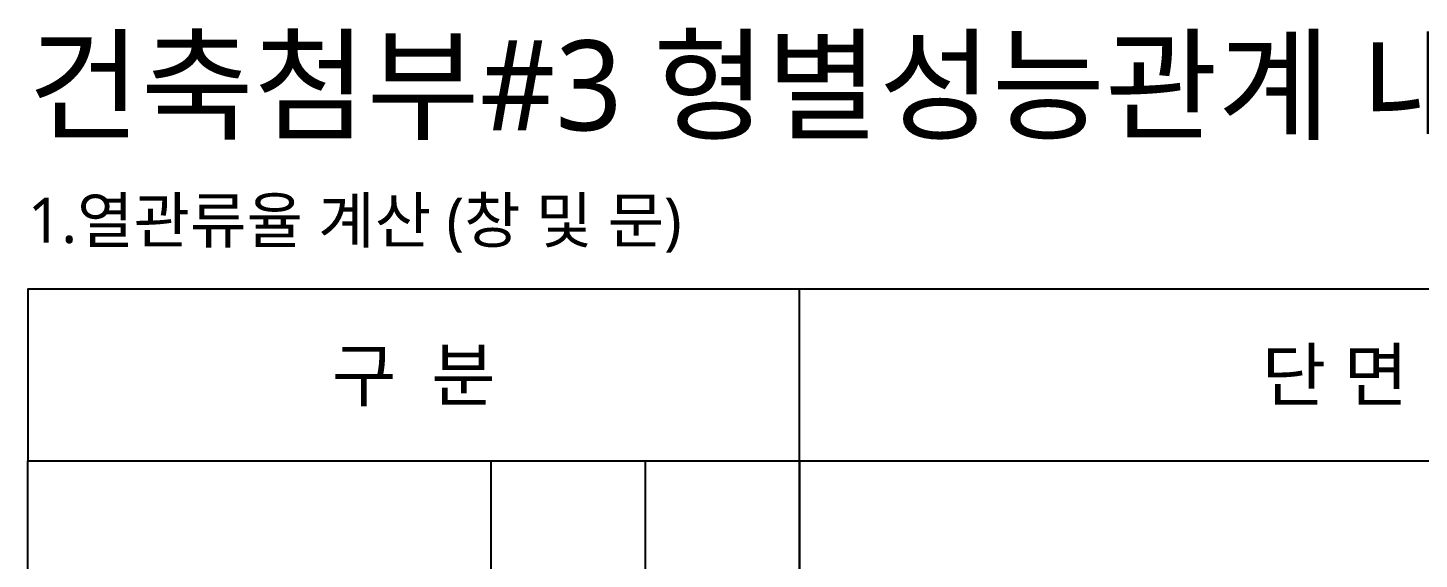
# Model space of a CAD drawing. Header units: millimetres. Extents: x 433 to 50040, y -8477 to -471.
# Drawn here: x 38233 to 39856, y -1091 to -471 of the extents above; entities that cross this region are included whole.
import ezdxf
from ezdxf.enums import TextEntityAlignment as Align

# ---------------------------------------------------------------- set-up
doc = ezdxf.new("R2010")
doc.units = ezdxf.units.MM
doc.header["$MEASUREMENT"] = 0
for name, color, linetype, lineweight in [('A-MKXX-NAME', 3, 'CONTINUOUS', 25), ('A-XXXX-INSL2', 8, 'CONTINUOUS', 18), ('A-XXXX-TABL', 7, 'CONTINUOUS', 25), ('A-XXXX-TXT1', 3, 'CONTINUOUS', 25)]:
    doc.layers.add(name, color=color, linetype=linetype, lineweight=lineweight)
doc.layers.add('RXANNOT', color=4, linetype='CONTINUOUS')
doc.styles.add('맑은고딕', font='malgun.ttf')

# ---------------------------------------------------------------- blocks, each defined once
blk = doc.blocks.new('2')
at = {"layer": 'A-XXXX-TABL'}
for p, q in [((540, 0), (540, -1200)), ((720, 0), (720, -1200))]:
    blk.add_line(p, q, dxfattribs=at)
for points in [[(900, -1200), (0, -1200), (0, 0), (900, 0)], [(5340, -1200), (900, -1200), (900, 0), (5340, 0)]]:
    blk.add_lwpolyline(points, close=True, dxfattribs=at)
blk = doc.blocks.new('양식2')
at = {"layer": 'A-XXXX-TABL'}
blk.add_line((10617.7, -40799.9), (10617.7, -40266.6), dxfattribs=at)
at = {"layer": 'A-XXXX-TABL', "color": 3}
blk.add_lwpolyline([(22457.7, -40266.6), (8217.7, -40266.6), (8217.7, -40799.9), (22457.7, -40799.9)], close=True, dxfattribs=at)
at = {"layer": 'A-XXXX-INSL2', "xscale": 2.666666666666639, "yscale": 2.666666666666639, "zscale": 2.666666666666639}
blk.add_blockref('2', (8217.7, -40799.9), dxfattribs=at)
at = {"layer": 'A-MKXX-NAME', "style": '맑은고딕'}
for s, p in [('구  분', (9417.7, -40533.3)), ('단 면 구 조', (12537.7, -40533.3))]:
    blk.add_text(s, height=160, dxfattribs=at).set_placement(p, align=Align.MIDDLE_CENTER)

msp = doc.modelspace()

# ---------------------------------------------------------------- block references
at = {"layer": 'RXANNOT', "xscale": 0.3750000000000039, "yscale": 0.3750000000000039, "zscale": 0.3750000000000039}
msp.add_blockref('양식2', (35151.9, 14323.5), dxfattribs=at)

# ---------------------------------------------------------------- texts
at = {"layer": 'A-MKXX-NAME', "style": '맑은고딕'}
msp.add_text('1.열관류율 계산 (창 및 문)', height=52.5, dxfattribs=at).set_placement((38233.5, -696), align=Align.MIDDLE_LEFT)
at = {"layer": 'A-XXXX-TXT1', "style": '맑은고딕'}
msp.add_text('건축첨부#3 형별성능관계 내역', height=105, dxfattribs=at).set_placement((38233.5, -538.5), align=Align.MIDDLE_LEFT)

doc.saveas('drawing.dxf')
